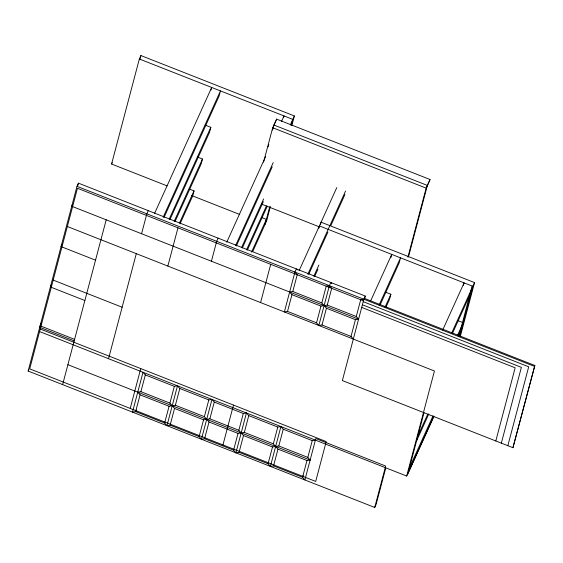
<?xml version="1.0" encoding="UTF-8"?>
<svg xmlns="http://www.w3.org/2000/svg" width="563" height="563" viewBox="0 0 563 563"><rect width="100%" height="100%" fill="white"/><g stroke="black" fill="none" stroke-linecap="round" stroke-linejoin="round"><path stroke-width="0.84" d="M385.768 467.944L376.154 504.279L374.719 507.453L28.15 371.045L76.99 186.325L78.426 183.151L365.303 296.068L364.641 298.559M77.771 185.642L78.426 183.151M167.084 185.874L111.58 164.03L139.35 58.988L140.912 55.547L294.372 115.95L291.908 125.267M139.793 59.784L140.912 55.547M62.627 384.613L106.203 219.816M108.532 358.694L136.302 253.66M141.573 233.736L146.837 213.82L148.273 210.646M211.019 89.996L211.695 87.462L154.417 213.729M130.215 408.421L140.75 368.582M167.851 266.074L177.964 227.818M140.06 394.846L169.069 406.261L175.374 405.254L204.383 416.669L209.021 421.99L238.022 433.404L244.335 432.398L273.337 443.813L277.974 449.126L306.983 460.541L310.136 460.041L307.82 457.381L278.812 445.966L272.506 446.973L243.498 435.558L238.86 430.245L209.858 418.823L203.546 419.836L174.544 408.414L169.906 403.101L140.898 391.686L137.745 392.186L140.06 394.846L135.634 411.602L132.481 412.109L143.009 372.27L145.331 374.923L174.333 386.345L177.486 385.838L179.808 388.498L208.81 399.913L211.969 399.406L214.285 402.066L243.293 413.481L246.446 412.982L248.762 415.635L277.77 427.057L280.923 426.55L283.245 429.21L312.247 440.625L315.4 440.118M140.898 391.686L145.331 374.923M189.252 189.006L194.038 190.885L192.694 195.959L180.005 223.926M197.676 157.126L202.462 159.012L201.125 164.079L175.023 221.618M205.256 125.141L210.836 127.337L209.499 132.404L169.984 219.514M374.719 507.453L385.669 466.044L315.815 438.556L304.872 479.957L302.549 477.304L273.548 465.882L270.388 466.389L268.072 463.729L239.064 452.314L235.911 452.821L233.596 450.161L204.587 438.746L201.434 439.246L199.119 436.592L170.11 425.178L166.958 425.677L164.635 423.017L169.069 406.261M169.906 403.101L174.333 386.345M166.958 425.677L177.486 385.838M211.421 261.232L216.685 241.309L218.127 238.142M170.11 425.178L174.544 408.414M175.374 405.254L179.808 388.498M263.575 162.2L272.696 127.724L276.595 119.117L430.055 179.513L427.176 186.163M268.136 146.894L268.804 144.374M272.583 130.074L273.914 125.028L427.373 185.431L408.471 256.911M276.405 119.849L276.595 119.117M199.119 436.592L203.546 419.836M204.383 416.669L208.81 399.913M283.59 117.625L284.034 115.936L281.493 121.531M201.434 439.246L211.969 399.406M204.587 438.746L209.021 421.99M209.858 418.823L214.285 402.066M265.039 224.433L269.74 206.642M291.24 125.317L292.809 119.391L139.35 58.988M270.402 206.586L266.595 220.985L252.71 251.598M222.955 444.925L233.483 405.086M260.592 302.577L270.704 264.314M233.596 450.161L238.022 433.404M238.86 430.245L243.293 413.481M235.911 452.821L246.446 412.982M239.064 452.314L243.498 435.558M244.335 432.398L248.762 415.635M297.271 269.987L296.342 268.924L294.906 272.098L284.371 311.937L287.524 311.43L316.533 322.845L318.848 325.505L322.001 325.006L351.009 336.421L353.325 339.074M287.524 311.43L291.958 294.674L289.635 292.014L292.795 291.514L321.797 302.929L326.434 308.243L355.443 319.664L358.596 319.158L356.273 316.497L327.272 305.083L320.959 306.089L291.958 294.674M292.795 291.514L297.222 274.751L294.906 272.098M318.728 228.465L319.397 225.925L472.857 286.321L459.64 336.301M320.417 224.736L321.093 222.195L474.546 282.591L460.21 336.808M268.072 463.729L272.506 446.973M273.337 443.813L277.77 427.057M270.388 466.389L280.923 426.55M273.548 465.882L277.974 449.126M278.812 445.966L283.245 429.21M316.533 322.845L320.959 306.089M321.797 302.929L326.23 286.173L329.383 285.666L330.819 282.492L331.748 283.562M318.848 325.505L329.383 285.666L331.698 288.326L327.272 305.083M322.001 325.006L326.434 308.243M306.983 460.541L302.549 477.304L303.267 475.714M307.82 457.381L312.247 440.625M351.009 336.421L355.443 319.664M356.273 316.497L360.707 299.741L363.86 299.234L365.303 296.068M363.86 299.234L342.36 380.567L512.942 447.705L534.85 365.478L364.268 298.341M390.849 257.777L391.742 254.392L370.714 300.748M385.303 292.07L390.884 294.266L389.547 299.34L385.922 307.328M407.915 257.08L426.149 188.126L430.055 179.513M39.579 331.558L406.669 476.045L434.439 371.003L67.349 226.516M424.009 412.728L407.802 474.025L433.82 416.669M463.412 285.399L464.081 282.865L442.694 330.017M458.929 336.02L472.146 286.039M495.813 440.963L515.159 367.801L361.699 307.405M501.337 443.137L521.373 367.343L362.396 304.773M507.84 445.699L528.699 366.802L363.219 301.669M512.942 447.705L534.85 365.478M72.437 204.658L71.719 206.248L358.596 319.158M62.127 244.222L61.05 246.601L95.527 260.169M51.458 284.575L50.381 286.954L84.858 300.529M111.58 164.03L112.206 162.651M41.556 322.62L40.114 325.794L74.59 339.362M40.789 324.935L39.713 327.314L74.189 340.882M28.15 371.045L28.868 369.462M163.193 217.177L220.464 90.917L219.127 95.984L164.023 217.452M169.146 219.239L210.836 127.337M174.185 221.343L202.462 159.012M179.534 222.857L194.038 190.885M136.352 410.019L135.634 411.602L164.635 423.017M273.724 125.767L276.067 120.595M226.755 242.203L265.546 156.69M235.531 245.651L273.231 162.545M290.269 124.986L294.372 115.95M236.369 245.925L272.253 166.81M241.492 247.713L263.604 198.964M242.322 247.987L263.35 201.638M246.531 249.817L266.468 205.868M247.361 250.092L267.298 206.142M251.513 252.125L266.376 219.359L261.591 217.48M299.101 270.676L336.794 187.578M307.87 274.132L345.569 191.026M308.707 274.406L327.919 232.055M330.819 225.664L344.95 194.495M313.83 276.194L318.904 265.004M314.661 276.468L317.926 269.276M379.124 304.998L400.511 257.847L399.174 262.914L380.328 304.47M385.085 307.053L390.884 294.266M451.829 332.67L474.546 282.591M452.3 333.746L471.512 291.388M457.423 335.527L463.229 322.74L457.642 320.544M458.261 335.801L461.885 327.814M417.88 435.931L427.662 414.354M416.536 440.998L428.865 413.826M409.449 467.804L433.01 415.86M406.669 476.045L433.848 416.134M272.696 127.724L426.149 188.126M261.514 204.102L319.467 226.91M191.575 195.516L239.732 214.468M76.99 186.325L534.442 366.379M363.445 300.818L77.462 188.26L29.712 368.864L315.695 481.428L326.223 441.589L40.247 329.024M53.182 280.1L122.136 307.236M67.898 364.697L310.136 460.041"/></g></svg>
